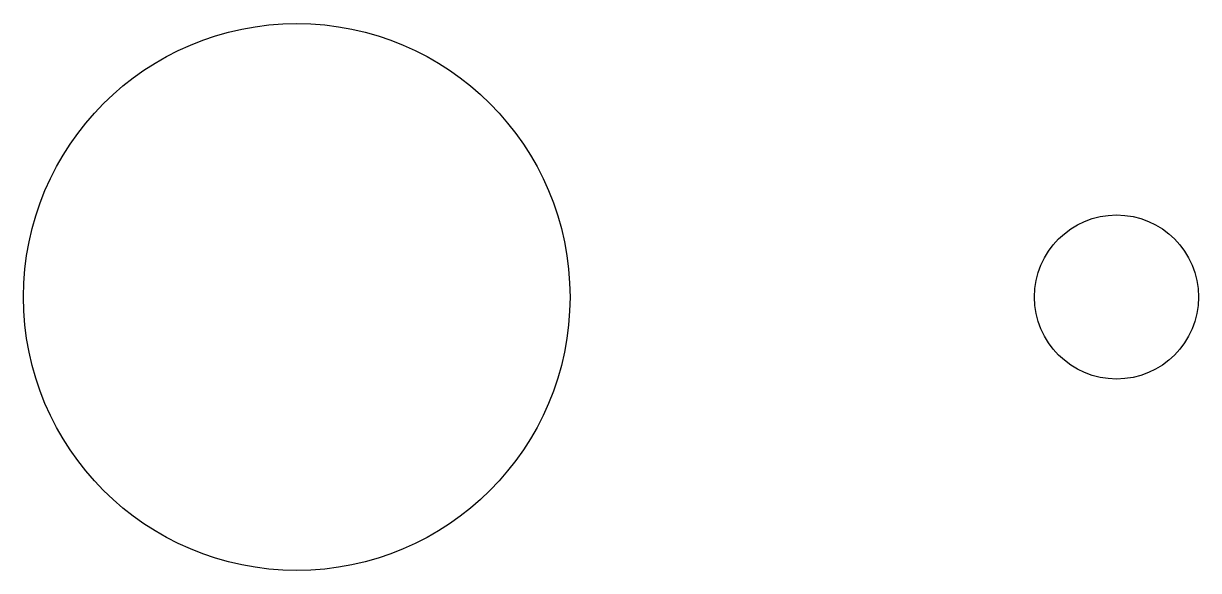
# Model space of a CAD drawing. Extents: x -10 to 33, y -10 to 10.
import ezdxf

# ---------------------------------------------------------------- set-up
doc = ezdxf.new("R2010")
doc.units = 0

msp = doc.modelspace()

# ---------------------------------------------------------------- linework, layer by layer
at = {"layer": 'BOARD_CUTOUT'}
msp.add_circle((30, 0), 3, dxfattribs=at)
at = {"layer": 'BOARD_OUTLINE'}
msp.add_circle((0, 0), 10, dxfattribs=at)

doc.saveas('drawing.dxf')
